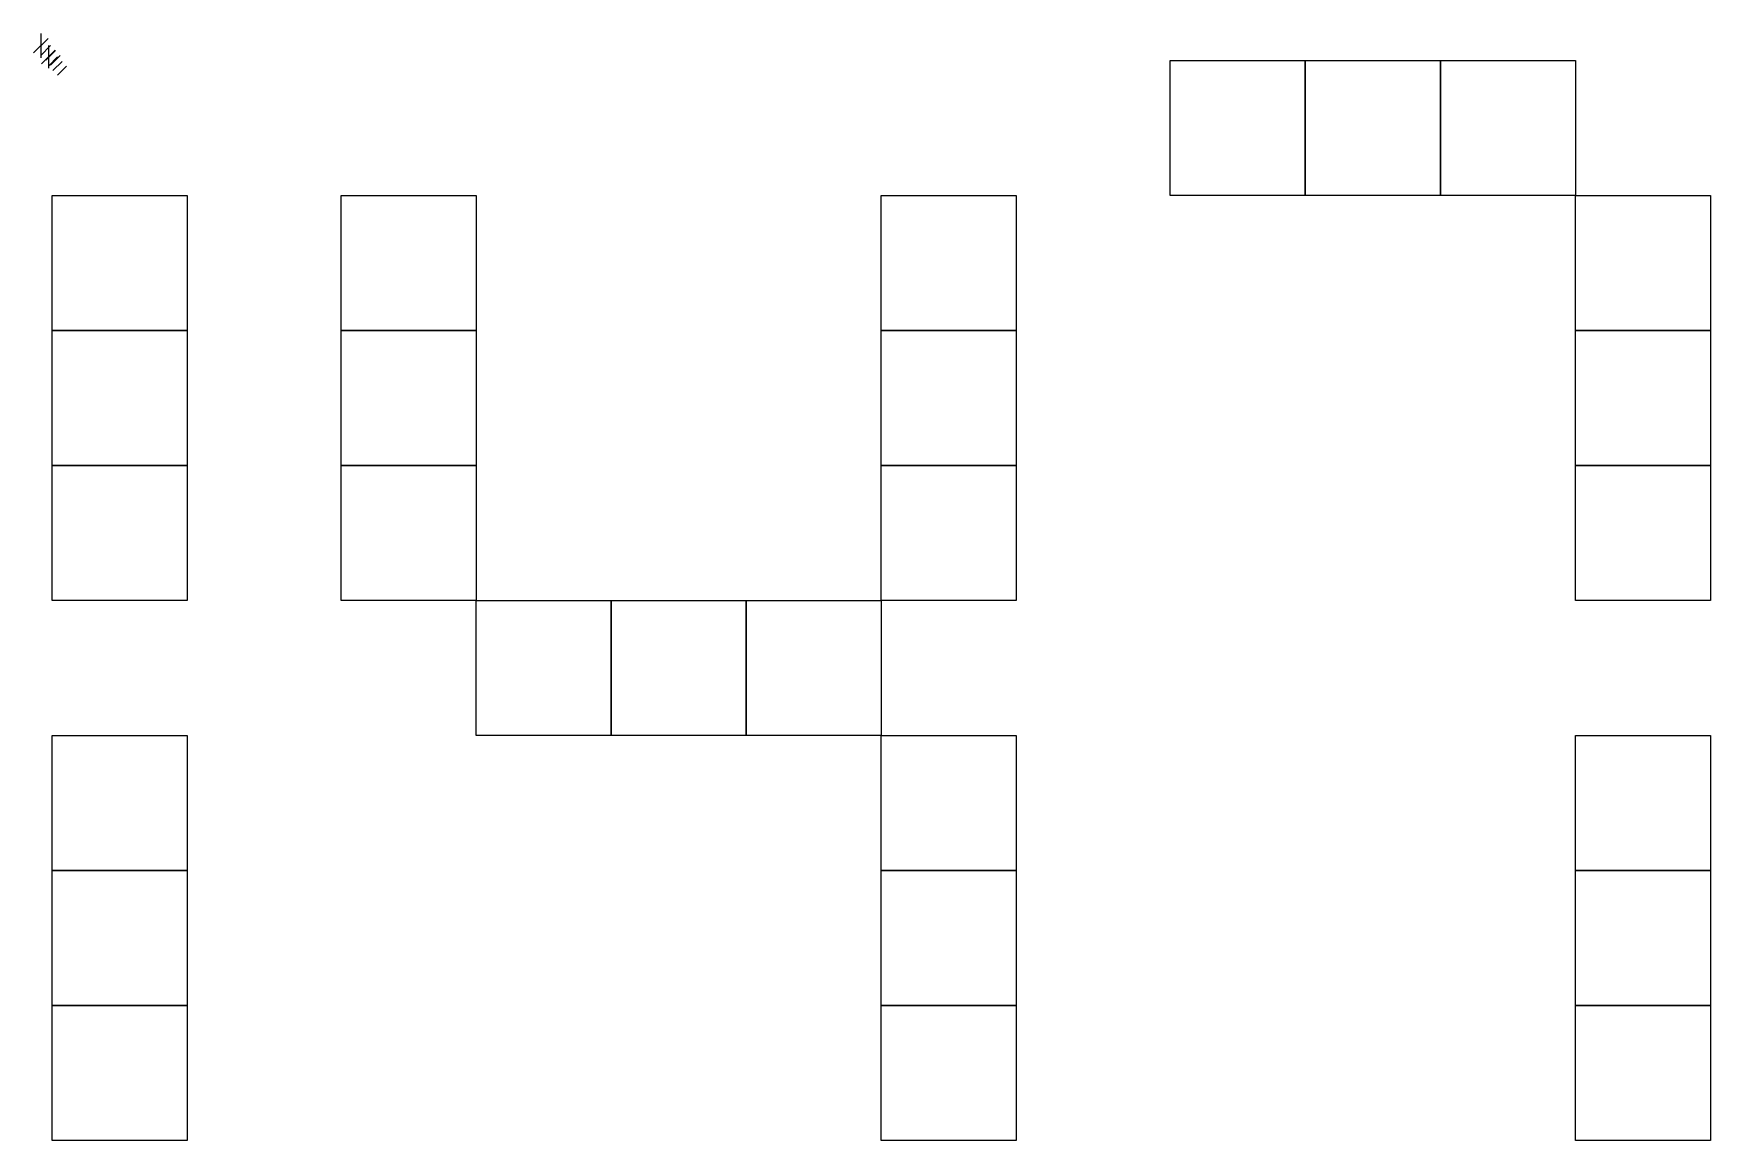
# Model space of a CAD drawing. Extents: x -1 to 182, y 7 to 128.
import ezdxf

# ---------------------------------------------------------------- set-up
doc = ezdxf.new("R2010")
doc.units = 0

msp = doc.modelspace()

# ---------------------------------------------------------------- linework, layer by layer
at = {"layer": 'Layer 1'}
for p, q in [((0, 128.171), (0, 125.525)), ((0.793749, 127.642), (-0.793749, 126.054)), ((1.05833, 126.848), (0, 125.78967)), ((1.56892, 126.354), (0.08732, 124.87215)), ((1.5875, 126.319), (0.52917, 125.26067)), ((0.828114, 126.848), (0.828114, 124.379)), ((1.81585, 125.613), (0.828116, 124.625264)), ((2.11666, 125.79), (1.05833, 124.73167)), ((2.30972, 125.12), (1.321986, 124.132264)), ((2.80358, 124.626), (1.815846, 123.638264)), ((123.084, 125.221), (137.801, 125.221)), ((123.084, 110.503), (123.084, 125.221)), ((137.801, 125.221), (152.519, 125.221)), ((137.801, 110.503), (137.801, 125.221)), ((137.801, 125.221), (137.801, 110.503)), ((152.519, 125.221), (167.237, 125.221)), ((152.519, 110.503), (152.519, 125.221)), ((152.519, 125.221), (152.519, 110.503)), ((167.237, 125.221), (167.237, 110.503)), ((1.22059, 110.503), (15.9383, 110.503)), ((1.22059, 95.7857), (1.22059, 110.503)), ((15.9383, 110.503), (15.9383, 95.7857)), ((32.7167, 110.503), (47.4344, 110.503)), ((32.7167, 95.7857), (32.7167, 110.503)), ((47.4344, 110.503), (47.4344, 95.7857)), ((91.5877, 110.503), (106.305, 110.503)), ((91.5877, 95.7857), (91.5877, 110.503)), ((106.305, 110.503), (106.305, 95.7857)), ((137.801, 110.503), (123.084, 110.503)), ((152.519, 110.503), (137.801, 110.503)), ((167.237, 110.503), (152.519, 110.503)), ((167.237, 110.503), (181.955, 110.503)), ((167.237, 95.7857), (167.237, 110.503)), ((181.955, 110.503), (181.955, 95.7857)), ((1.22059, 95.7857), (15.9383, 95.7857)), ((1.22059, 81.0679), (1.22059, 95.7857)), ((15.9383, 95.7857), (1.22059, 95.7857)), ((15.9383, 95.7857), (15.9383, 81.0679)), ((32.7167, 95.7857), (47.4344, 95.7857)), ((32.7167, 81.0679), (32.7167, 95.7857)), ((47.4344, 95.7857), (32.7167, 95.7857)), ((47.4344, 95.7857), (47.4344, 81.0679)), ((91.5877, 95.7857), (106.305, 95.7857)), ((91.5877, 81.0679), (91.5877, 95.7857)), ((106.305, 95.7857), (91.5877, 95.7857)), ((106.305, 95.7857), (106.305, 81.0679)), ((167.237, 95.7857), (181.955, 95.7857)), ((167.237, 81.0679), (167.237, 95.7857)), ((181.955, 95.7857), (167.237, 95.7857)), ((181.955, 95.7857), (181.955, 81.0679)), ((1.22059, 81.0679), (15.9383, 81.0679)), ((1.22059, 66.3502), (1.22059, 81.0679)), ((15.9383, 81.0679), (1.22059, 81.0679)), ((15.9383, 81.0679), (15.9383, 66.3502)), ((32.7167, 81.0679), (47.4344, 81.0679)), ((32.7167, 66.3502), (32.7167, 81.0679)), ((47.4344, 81.0679), (32.7167, 81.0679)), ((47.4344, 81.0679), (47.4344, 66.3502)), ((91.5877, 81.0679), (106.305, 81.0679)), ((91.5877, 66.3502), (91.5877, 81.0679)), ((106.305, 81.0679), (91.5877, 81.0679)), ((106.305, 81.0679), (106.305, 66.3502)), ((167.237, 81.0679), (181.955, 81.0679)), ((167.237, 66.3502), (167.237, 81.0679)), ((181.955, 81.0679), (167.237, 81.0679)), ((181.955, 81.0679), (181.955, 66.3502)), ((15.9383, 66.3502), (1.22059, 66.3502)), ((47.4344, 66.3502), (32.7167, 66.3502)), ((47.4344, 66.3502), (62.152, 66.3502)), ((47.4344, 51.6324), (47.4344, 66.3502)), ((62.152, 66.3502), (76.87, 66.3502)), ((62.152, 51.6324), (62.152, 66.3502)), ((62.152, 66.3502), (62.152, 51.6324)), ((76.87, 66.3502), (91.5877, 66.3502)), ((76.87, 51.6324), (76.87, 66.3502)), ((76.87, 66.3502), (76.87, 51.6324)), ((91.5877, 66.3502), (91.5877, 51.6324)), ((106.305, 66.3502), (91.5877, 66.3502)), ((181.955, 66.3502), (167.237, 66.3502)), ((1.22059, 51.6324), (15.9383, 51.6324)), ((1.22059, 36.9156), (1.22059, 51.6324)), ((15.9383, 51.6324), (15.9383, 36.9156)), ((62.152, 51.6324), (47.4344, 51.6324)), ((76.87, 51.6324), (62.152, 51.6324)), ((91.5877, 51.6324), (76.87, 51.6324)), ((91.5877, 51.6324), (106.305, 51.6324)), ((91.5877, 36.9156), (91.5877, 51.6324)), ((106.305, 51.6324), (106.305, 36.9156)), ((167.237, 51.6324), (181.955, 51.6324)), ((167.237, 36.9156), (167.237, 51.6324)), ((181.955, 51.6324), (181.955, 36.9156)), ((1.22059, 36.9156), (15.9383, 36.9156)), ((1.22059, 22.1959), (1.22059, 36.9156)), ((15.9383, 36.9156), (1.22059, 36.9156)), ((15.9383, 36.9156), (15.9383, 22.1959)), ((91.5877, 36.9156), (106.305, 36.9156)), ((91.5877, 22.1959), (91.5877, 36.9156)), ((106.305, 36.9156), (91.5877, 36.9156)), ((106.305, 36.9156), (106.305, 22.1959)), ((167.237, 36.9156), (181.955, 36.9156)), ((167.237, 22.1959), (167.237, 36.9156)), ((181.955, 36.9156), (167.237, 36.9156)), ((181.955, 36.9156), (181.955, 22.1959)), ((1.22059, 22.1959), (15.9383, 22.1959)), ((1.22059, 7.47864), (1.22059, 22.1959)), ((15.9383, 22.1959), (1.22059, 22.1959)), ((15.9383, 22.1959), (15.9383, 7.47864)), ((91.5877, 22.1959), (106.305, 22.1959)), ((91.5877, 7.47864), (91.5877, 22.1959)), ((106.305, 22.1959), (91.5877, 22.1959)), ((106.305, 22.1959), (106.305, 7.47864)), ((167.237, 22.1959), (181.955, 22.1959)), ((167.237, 7.47864), (167.237, 22.1959)), ((181.955, 22.1959), (167.237, 22.1959)), ((181.955, 22.1959), (181.955, 7.47864)), ((15.9383, 7.47864), (1.22059, 7.47864)), ((106.305, 7.47864), (91.5877, 7.47864)), ((181.955, 7.47864), (167.237, 7.47864))]:
    msp.add_line(p, q, dxfattribs=at)

doc.saveas('drawing.dxf')
